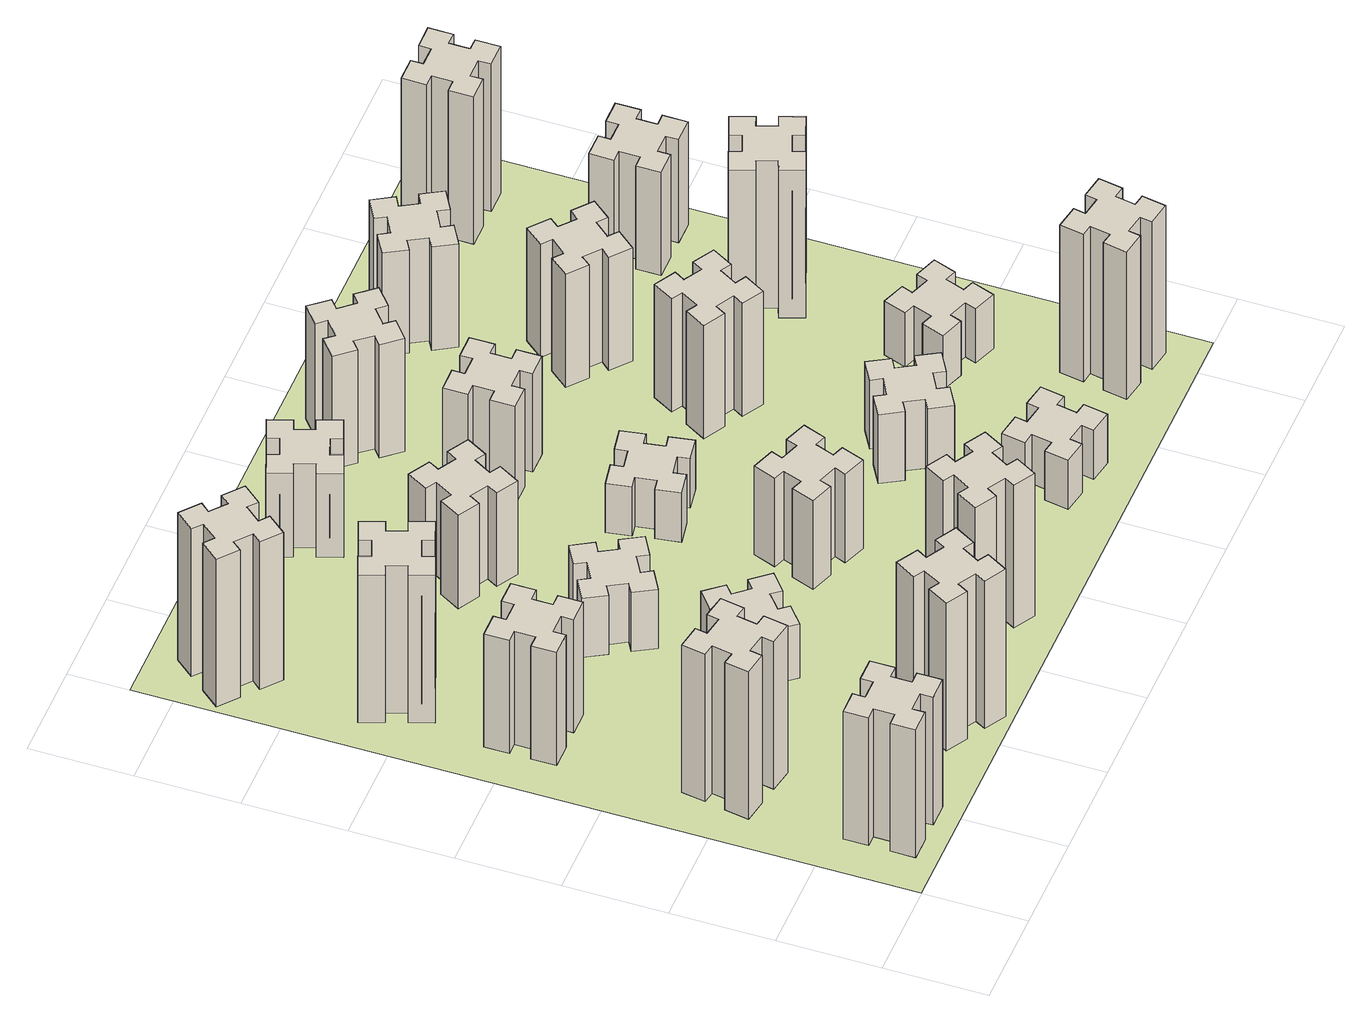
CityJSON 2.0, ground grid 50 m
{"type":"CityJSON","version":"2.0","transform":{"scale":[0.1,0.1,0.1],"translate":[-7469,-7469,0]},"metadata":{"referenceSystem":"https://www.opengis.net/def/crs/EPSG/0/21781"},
"CityObjects":{
"building1":{"type":"Building","attributes":{"class":"1000","function":"1000","usage":"1000","yearOfConstruction":2016,"roofType":"1000","measuredHeight":78,"storeysAboveGround":30,"storeysBelowGround":0},"geometry":[{"type":"Solid","lod":"1","boundaries":[[[[0,1,2,3,4,5,6,7,8,9,10,11,12,13,14,15,16,17,18,19]],[[17,16,20,21]],[[16,15,22,20]],[[15,14,23,22]],[[14,13,24,23]],[[13,12,25,24]],[[12,11,26,25]],[[11,10,27,26]],[[10,9,28,27]],[[9,8,29,28]],[[8,7,30,29]],[[7,6,31,30]],[[6,5,32,31]],[[5,4,33,32]],[[4,3,34,33]],[[3,2,35,34]],[[2,1,36,35]],[[1,0,37,36]],[[0,19,38,37]],[[19,18,39,38]],[[18,17,21,39]],[[24,25,26,27,28,29,30,31,32,33,34,35,36,37,38,39,21,20,22,23]]]]}]},
"building2":{"type":"Building","attributes":{"class":"1000","function":"1000","usage":"1000","yearOfConstruction":2016,"roofType":"1000","measuredHeight":90,"storeysAboveGround":30,"storeysBelowGround":0},"geometry":[{"type":"Solid","lod":"1","boundaries":[[[[40,41,42,43,44,45,46,47,48,49,50,51,52,53,54,55,56,57,58,59]],[[57,56,60,61]],[[56,55,62,60]],[[55,54,63,62]],[[54,53,64,63]],[[53,52,65,64]],[[52,51,66,65]],[[51,50,67,66]],[[50,49,68,67]],[[49,48,69,68]],[[48,47,70,69]],[[47,46,71,70]],[[46,45,72,71]],[[45,44,73,72]],[[44,43,74,73]],[[43,42,75,74]],[[42,41,76,75]],[[41,40,77,76]],[[40,59,78,77]],[[59,58,79,78]],[[58,57,61,79]],[[64,65,66,67,68,69,70,71,72,73,74,75,76,77,78,79,61,60,62,63]]]]}]},
"building3":{"type":"Building","attributes":{"class":"1000","function":"1000","usage":"1000","yearOfConstruction":2016,"roofType":"1000","measuredHeight":69,"storeysAboveGround":30,"storeysBelowGround":0},"geometry":[{"type":"Solid","lod":"1","boundaries":[[[[80,81,82,83,84,85,86,87,88,89,90,91,92,93,94,95,96,97,98,99]],[[97,96,100,101]],[[96,95,102,100]],[[95,94,103,102]],[[94,93,104,103]],[[93,92,105,104]],[[92,91,106,105]],[[91,90,107,106]],[[90,89,108,107]],[[89,88,109,108]],[[88,87,110,109]],[[87,86,111,110]],[[86,85,112,111]],[[85,84,113,112]],[[84,83,114,113]],[[83,82,115,114]],[[82,81,116,115]],[[81,80,117,116]],[[80,99,118,117]],[[99,98,119,118]],[[98,97,101,119]],[[104,105,106,107,108,109,110,111,112,113,114,115,116,117,118,119,101,100,102,103]]]]}]},
"building4":{"type":"Building","attributes":{"class":"1000","function":"1000","usage":"1000","yearOfConstruction":2016,"roofType":"1000","measuredHeight":90,"storeysAboveGround":30,"storeysBelowGround":0},"geometry":[{"type":"Solid","lod":"1","boundaries":[[[[120,121,122,123,124,125,126,127,128,129,130,131,132,133,134,135,136,137,138,139]],[[137,136,140,141]],[[136,135,142,140]],[[135,134,143,142]],[[134,133,144,143]],[[133,132,145,144]],[[132,131,146,145]],[[131,130,147,146]],[[130,129,148,147]],[[129,128,149,148]],[[128,127,150,149]],[[127,126,151,150]],[[126,125,152,151]],[[125,124,153,152]],[[124,123,154,153]],[[123,122,155,154]],[[122,121,156,155]],[[121,120,157,156]],[[120,139,158,157]],[[139,138,159,158]],[[138,137,141,159]],[[144,145,146,147,148,149,150,151,152,153,154,155,156,157,158,159,141,140,142,143]]]]}]},
"building5":{"type":"Building","attributes":{"class":"1000","function":"1000","usage":"1000","yearOfConstruction":2016,"roofType":"1000","measuredHeight":90,"storeysAboveGround":30,"storeysBelowGround":0},"geometry":[{"type":"Solid","lod":"1","boundaries":[[[[160,161,162,163,164,165,166,167,168,169,170,171,172,173,174,175,176,177,178,179]],[[177,176,180,181]],[[176,175,182,180]],[[175,174,183,182]],[[174,173,184,183]],[[173,172,185,184]],[[172,171,186,185]],[[171,170,187,186]],[[170,169,188,187]],[[169,168,189,188]],[[168,167,190,189]],[[167,166,191,190]],[[166,165,192,191]],[[165,164,193,192]],[[164,163,194,193]],[[163,162,195,194]],[[162,161,196,195]],[[161,160,197,196]],[[160,179,198,197]],[[179,178,199,198]],[[178,177,181,199]],[[184,185,186,187,188,189,190,191,192,193,194,195,196,197,198,199,181,180,182,183]]]]}]},
"building6":{"type":"Building","attributes":{"class":"1000","function":"1000","usage":"1000","yearOfConstruction":2016,"roofType":"1000","measuredHeight":90,"storeysAboveGround":30,"storeysBelowGround":0},"geometry":[{"type":"Solid","lod":"1","boundaries":[[[[200,201,202,203,204,205,206,207,208,209,210,211,212,213,214,215,216,217,218,219]],[[217,216,220,221]],[[216,215,222,220]],[[215,214,223,222]],[[214,213,224,223]],[[213,212,225,224]],[[212,211,226,225]],[[211,210,227,226]],[[210,209,228,227]],[[209,208,229,228]],[[208,207,230,229]],[[207,206,231,230]],[[206,205,232,231]],[[205,204,233,232]],[[204,203,234,233]],[[203,202,235,234]],[[202,201,236,235]],[[201,200,237,236]],[[200,219,238,237]],[[219,218,239,238]],[[218,217,221,239]],[[224,225,226,227,228,229,230,231,232,233,234,235,236,237,238,239,221,220,222,223]]]]}]},
"building7":{"type":"Building","attributes":{"class":"1000","function":"1000","usage":"1000","yearOfConstruction":2016,"roofType":"1000","measuredHeight":33,"storeysAboveGround":30,"storeysBelowGround":0},"geometry":[{"type":"Solid","lod":"1","boundaries":[[[[240,241,242,243,244,245,246,247,248,249,250,251,252,253,254,255,256,257,258,259]],[[257,256,260,261]],[[256,255,262,260]],[[255,254,263,262]],[[254,253,264,263]],[[253,252,265,264]],[[252,251,266,265]],[[251,250,267,266]],[[250,249,268,267]],[[249,248,269,268]],[[248,247,270,269]],[[247,246,271,270]],[[246,245,272,271]],[[245,244,273,272]],[[244,243,274,273]],[[243,242,275,274]],[[242,241,276,275]],[[241,240,277,276]],[[240,259,278,277]],[[259,258,279,278]],[[258,257,261,279]],[[264,265,266,267,268,269,270,271,272,273,274,275,276,277,278,279,261,260,262,263]]]]}]},
"building8":{"type":"Building","attributes":{"class":"1000","function":"1000","usage":"1000","yearOfConstruction":2016,"roofType":"1000","measuredHeight":36,"storeysAboveGround":30,"storeysBelowGround":0},"geometry":[{"type":"Solid","lod":"1","boundaries":[[[[280,281,282,283,284,285,286,287,288,289,290,291,292,293,294,295,296,297,298,299]],[[297,296,300,301]],[[296,295,302,300]],[[295,294,303,302]],[[294,293,304,303]],[[293,292,305,304]],[[292,291,306,305]],[[291,290,307,306]],[[290,289,308,307]],[[289,288,309,308]],[[288,287,310,309]],[[287,286,311,310]],[[286,285,312,311]],[[285,284,313,312]],[[284,283,314,313]],[[283,282,315,314]],[[282,281,316,315]],[[281,280,317,316]],[[280,299,318,317]],[[299,298,319,318]],[[298,297,301,319]],[[304,305,306,307,308,309,310,311,312,313,314,315,316,317,318,319,301,300,302,303]]]]}]},
"building9":{"type":"Building","attributes":{"class":"1000","function":"1000","usage":"1000","yearOfConstruction":2016,"roofType":"1000","measuredHeight":87,"storeysAboveGround":30,"storeysBelowGround":0},"geometry":[{"type":"Solid","lod":"1","boundaries":[[[[320,321,322,323,324,325,326,327,328,329,330,331,332,333,334,335,336,337,338,339]],[[337,336,340,341]],[[336,335,342,340]],[[335,334,343,342]],[[334,333,344,343]],[[333,332,345,344]],[[332,331,346,345]],[[331,330,347,346]],[[330,329,348,347]],[[329,328,349,348]],[[328,327,350,349]],[[327,326,351,350]],[[326,325,352,351]],[[325,324,353,352]],[[324,323,354,353]],[[323,322,355,354]],[[322,321,356,355]],[[321,320,357,356]],[[320,339,358,357]],[[339,338,359,358]],[[338,337,341,359]],[[344,345,346,347,348,349,350,351,352,353,354,355,356,357,358,359,341,340,342,343]]]]}]},
"building10":{"type":"Building","attributes":{"class":"1000","function":"1000","usage":"1000","yearOfConstruction":2016,"roofType":"1000","measuredHeight":57,"storeysAboveGround":30,"storeysBelowGround":0},"geometry":[{"type":"Solid","lod":"1","boundaries":[[[[360,361,362,363,364,365,366,367,368,369,370,371,372,373,374,375,376,377,378,379]],[[377,376,380,381]],[[376,375,382,380]],[[375,374,383,382]],[[374,373,384,383]],[[373,372,385,384]],[[372,371,386,385]],[[371,370,387,386]],[[370,369,388,387]],[[369,368,389,388]],[[368,367,390,389]],[[367,366,391,390]],[[366,365,392,391]],[[365,364,393,392]],[[364,363,394,393]],[[363,362,395,394]],[[362,361,396,395]],[[361,360,397,396]],[[360,379,398,397]],[[379,378,399,398]],[[378,377,381,399]],[[384,385,386,387,388,389,390,391,392,393,394,395,396,397,398,399,381,380,382,383]]]]}]},
"building11":{"type":"Building","attributes":{"class":"1000","function":"1000","usage":"1000","yearOfConstruction":2016,"roofType":"1000","measuredHeight":51,"storeysAboveGround":30,"storeysBelowGround":0},"geometry":[{"type":"Solid","lod":"1","boundaries":[[[[400,401,402,403,404,405,406,407,408,409,410,411,412,413,414,415,416,417,418,419]],[[417,416,420,421]],[[416,415,422,420]],[[415,414,423,422]],[[414,413,424,423]],[[413,412,425,424]],[[412,411,426,425]],[[411,410,427,426]],[[410,409,428,427]],[[409,408,429,428]],[[408,407,430,429]],[[407,406,431,430]],[[406,405,432,431]],[[405,404,433,432]],[[404,403,434,433]],[[403,402,435,434]],[[402,401,436,435]],[[401,400,437,436]],[[400,419,438,437]],[[419,418,439,438]],[[418,417,421,439]],[[424,425,426,427,428,429,430,431,432,433,434,435,436,437,438,439,421,420,422,423]]]]}]},
"building12":{"type":"Building","attributes":{"class":"1000","function":"1000","usage":"1000","yearOfConstruction":2016,"roofType":"1000","measuredHeight":54,"storeysAboveGround":30,"storeysBelowGround":0},"geometry":[{"type":"Solid","lod":"1","boundaries":[[[[440,441,442,443,444,445,446,447,448,449,450,451,452,453,454,455,456,457,458,459]],[[457,456,460,461]],[[456,455,462,460]],[[455,454,463,462]],[[454,453,464,463]],[[453,452,465,464]],[[452,451,466,465]],[[451,450,467,466]],[[450,449,468,467]],[[449,448,469,468]],[[448,447,470,469]],[[447,446,471,470]],[[446,445,472,471]],[[445,444,473,472]],[[444,443,474,473]],[[443,442,475,474]],[[442,441,476,475]],[[441,440,477,476]],[[440,459,478,477]],[[459,458,479,478]],[[458,457,461,479]],[[464,465,466,467,468,469,470,471,472,473,474,475,476,477,478,479,461,460,462,463]]]]}]},
"building13":{"type":"Building","attributes":{"class":"1000","function":"1000","usage":"1000","yearOfConstruction":2016,"roofType":"1000","measuredHeight":30,"storeysAboveGround":30,"storeysBelowGround":0},"geometry":[{"type":"Solid","lod":"1","boundaries":[[[[480,481,482,483,484,485,486,487,488,489,490,491,492,493,494,495,496,497,498,499]],[[497,496,500,501]],[[496,495,502,500]],[[495,494,503,502]],[[494,493,504,503]],[[493,492,505,504]],[[492,491,506,505]],[[491,490,507,506]],[[490,489,508,507]],[[489,488,509,508]],[[488,487,510,509]],[[487,486,511,510]],[[486,485,512,511]],[[485,484,513,512]],[[484,483,514,513]],[[483,482,515,514]],[[482,481,516,515]],[[481,480,517,516]],[[480,499,518,517]],[[499,498,519,518]],[[498,497,501,519]],[[504,505,506,507,508,509,510,511,512,513,514,515,516,517,518,519,501,500,502,503]]]]}]},
"building14":{"type":"Building","attributes":{"class":"1000","function":"1000","usage":"1000","yearOfConstruction":2016,"roofType":"1000","measuredHeight":60,"storeysAboveGround":30,"storeysBelowGround":0},"geometry":[{"type":"Solid","lod":"1","boundaries":[[[[520,521,522,523,524,525,526,527,528,529,530,531,532,533,534,535,536,537,538,539]],[[537,536,540,541]],[[536,535,542,540]],[[535,534,543,542]],[[534,533,544,543]],[[533,532,545,544]],[[532,531,546,545]],[[531,530,547,546]],[[530,529,548,547]],[[529,528,549,548]],[[528,527,550,549]],[[527,526,551,550]],[[526,525,552,551]],[[525,524,553,552]],[[524,523,554,553]],[[523,522,555,554]],[[522,521,556,555]],[[521,520,557,556]],[[520,539,558,557]],[[539,538,559,558]],[[538,537,541,559]],[[544,545,546,547,548,549,550,551,552,553,554,555,556,557,558,559,541,540,542,543]]]]}]},
"building15":{"type":"Building","attributes":{"class":"1000","function":"1000","usage":"1000","yearOfConstruction":2016,"roofType":"1000","measuredHeight":30,"storeysAboveGround":30,"storeysBelowGround":0},"geometry":[{"type":"Solid","lod":"1","boundaries":[[[[560,561,562,563,564,565,566,567,568,569,570,571,572,573,574,575,576,577,578,579]],[[577,576,580,581]],[[576,575,582,580]],[[575,574,583,582]],[[574,573,584,583]],[[573,572,585,584]],[[572,571,586,585]],[[571,570,587,586]],[[570,569,588,587]],[[569,568,589,588]],[[568,567,590,589]],[[567,566,591,590]],[[566,565,592,591]],[[565,564,593,592]],[[564,563,594,593]],[[563,562,595,594]],[[562,561,596,595]],[[561,560,597,596]],[[560,579,598,597]],[[579,578,599,598]],[[578,577,581,599]],[[584,585,586,587,588,589,590,591,592,593,594,595,596,597,598,599,581,580,582,583]]]]}]},
"building16":{"type":"Building","attributes":{"class":"1000","function":"1000","usage":"1000","yearOfConstruction":2016,"roofType":"1000","measuredHeight":69,"storeysAboveGround":30,"storeysBelowGround":0},"geometry":[{"type":"Solid","lod":"1","boundaries":[[[[600,601,602,603,604,605,606,607,608,609,610,611,612,613,614,615,616,617,618,619]],[[617,616,620,621]],[[616,615,622,620]],[[615,614,623,622]],[[614,613,624,623]],[[613,612,625,624]],[[612,611,626,625]],[[611,610,627,626]],[[610,609,628,627]],[[609,608,629,628]],[[608,607,630,629]],[[607,606,631,630]],[[606,605,632,631]],[[605,604,633,632]],[[604,603,634,633]],[[603,602,635,634]],[[602,601,636,635]],[[601,600,637,636]],[[600,619,638,637]],[[619,618,639,638]],[[618,617,621,639]],[[624,625,626,627,628,629,630,631,632,633,634,635,636,637,638,639,621,620,622,623]]]]}]},
"building17":{"type":"Building","attributes":{"class":"1000","function":"1000","usage":"1000","yearOfConstruction":2016,"roofType":"1000","measuredHeight":42,"storeysAboveGround":30,"storeysBelowGround":0},"geometry":[{"type":"Solid","lod":"1","boundaries":[[[[640,641,642,643,644,645,646,647,648,649,650,651,652,653,654,655,656,657,658,659]],[[657,656,660,661]],[[656,655,662,660]],[[655,654,663,662]],[[654,653,664,663]],[[653,652,665,664]],[[652,651,666,665]],[[651,650,667,666]],[[650,649,668,667]],[[649,648,669,668]],[[648,647,670,669]],[[647,646,671,670]],[[646,645,672,671]],[[645,644,673,672]],[[644,643,674,673]],[[643,642,675,674]],[[642,641,676,675]],[[641,640,677,676]],[[640,659,678,677]],[[659,658,679,678]],[[658,657,661,679]],[[664,665,666,667,668,669,670,671,672,673,674,675,676,677,678,679,661,660,662,663]]]]}]},
"building18":{"type":"Building","attributes":{"class":"1000","function":"1000","usage":"1000","yearOfConstruction":2016,"roofType":"1000","measuredHeight":69,"storeysAboveGround":30,"storeysBelowGround":0},"geometry":[{"type":"Solid","lod":"1","boundaries":[[[[680,681,682,683,684,685,686,687,688,689,690,691,692,693,694,695,696,697,698,699]],[[697,696,700,701]],[[696,695,702,700]],[[695,694,703,702]],[[694,693,704,703]],[[693,692,705,704]],[[692,691,706,705]],[[691,690,707,706]],[[690,689,708,707]],[[689,688,709,708]],[[688,687,710,709]],[[687,686,711,710]],[[686,685,712,711]],[[685,684,713,712]],[[684,683,714,713]],[[683,682,715,714]],[[682,681,716,715]],[[681,680,717,716]],[[680,699,718,717]],[[699,698,719,718]],[[698,697,701,719]],[[704,705,706,707,708,709,710,711,712,713,714,715,716,717,718,719,701,700,702,703]]]]}]},
"building19":{"type":"Building","attributes":{"class":"1000","function":"1000","usage":"1000","yearOfConstruction":2016,"roofType":"1000","measuredHeight":69,"storeysAboveGround":30,"storeysBelowGround":0},"geometry":[{"type":"Solid","lod":"1","boundaries":[[[[720,721,722,723,724,725,726,727,728,729,730,731,732,733,734,735,736,737,738,739]],[[737,736,740,741]],[[736,735,742,740]],[[735,734,743,742]],[[734,733,744,743]],[[733,732,745,744]],[[732,731,746,745]],[[731,730,747,746]],[[730,729,748,747]],[[729,728,749,748]],[[728,727,750,749]],[[727,726,751,750]],[[726,725,752,751]],[[725,724,753,752]],[[724,723,754,753]],[[723,722,755,754]],[[722,721,756,755]],[[721,720,757,756]],[[720,739,758,757]],[[739,738,759,758]],[[738,737,741,759]],[[744,745,746,747,748,749,750,751,752,753,754,755,756,757,758,759,741,740,742,743]]]]}]},
"building20":{"type":"Building","attributes":{"class":"1000","function":"1000","usage":"1000","yearOfConstruction":2016,"roofType":"1000","measuredHeight":90,"storeysAboveGround":30,"storeysBelowGround":0},"geometry":[{"type":"Solid","lod":"1","boundaries":[[[[760,761,762,763,764,765,766,767,768,769,770,771,772,773,774,775,776,777,778,779]],[[777,776,780,781]],[[776,775,782,780]],[[775,774,783,782]],[[774,773,784,783]],[[773,772,785,784]],[[772,771,786,785]],[[771,770,787,786]],[[770,769,788,787]],[[769,768,789,788]],[[768,767,790,789]],[[767,766,791,790]],[[766,765,792,791]],[[765,764,793,792]],[[764,763,794,793]],[[763,762,795,794]],[[762,761,796,795]],[[761,760,797,796]],[[760,779,798,797]],[[779,778,799,798]],[[778,777,781,799]],[[784,785,786,787,788,789,790,791,792,793,794,795,796,797,798,799,781,780,782,783]]]]}]},
"building21":{"type":"Building","attributes":{"class":"1000","function":"1000","usage":"1000","yearOfConstruction":2016,"roofType":"1000","measuredHeight":33,"storeysAboveGround":30,"storeysBelowGround":0},"geometry":[{"type":"Solid","lod":"1","boundaries":[[[[800,801,802,803,804,805,806,807,808,809,810,811,812,813,814,815,816,817,818,819]],[[817,816,820,821]],[[816,815,822,820]],[[815,814,823,822]],[[814,813,824,823]],[[813,812,825,824]],[[812,811,826,825]],[[811,810,827,826]],[[810,809,828,827]],[[809,808,829,828]],[[808,807,830,829]],[[807,806,831,830]],[[806,805,832,831]],[[805,804,833,832]],[[804,803,834,833]],[[803,802,835,834]],[[802,801,836,835]],[[801,800,837,836]],[[800,819,838,837]],[[819,818,839,838]],[[818,817,821,839]],[[824,825,826,827,828,829,830,831,832,833,834,835,836,837,838,839,821,820,822,823]]]]}]},
"building22":{"type":"Building","attributes":{"class":"1000","function":"1000","usage":"1000","yearOfConstruction":2016,"roofType":"1000","measuredHeight":63,"storeysAboveGround":30,"storeysBelowGround":0},"geometry":[{"type":"Solid","lod":"1","boundaries":[[[[840,841,842,843,844,845,846,847,848,849,850,851,852,853,854,855,856,857,858,859]],[[857,856,860,861]],[[856,855,862,860]],[[855,854,863,862]],[[854,853,864,863]],[[853,852,865,864]],[[852,851,866,865]],[[851,850,867,866]],[[850,849,868,867]],[[849,848,869,868]],[[848,847,870,869]],[[847,846,871,870]],[[846,845,872,871]],[[845,844,873,872]],[[844,843,874,873]],[[843,842,875,874]],[[842,841,876,875]],[[841,840,877,876]],[[840,859,878,877]],[[859,858,879,878]],[[858,857,861,879]],[[864,865,866,867,868,869,870,871,872,873,874,875,876,877,878,879,861,860,862,863]]]]}]},
"building23":{"type":"Building","attributes":{"class":"1000","function":"1000","usage":"1000","yearOfConstruction":2016,"roofType":"1000","measuredHeight":90,"storeysAboveGround":30,"storeysBelowGround":0},"geometry":[{"type":"Solid","lod":"1","boundaries":[[[[880,881,882,883,884,885,886,887,888,889,890,891,892,893,894,895,896,897,898,899]],[[897,896,900,901]],[[896,895,902,900]],[[895,894,903,902]],[[894,893,904,903]],[[893,892,905,904]],[[892,891,906,905]],[[891,890,907,906]],[[890,889,908,907]],[[889,888,909,908]],[[888,887,910,909]],[[887,886,911,910]],[[886,885,912,911]],[[885,884,913,912]],[[884,883,914,913]],[[883,882,915,914]],[[882,881,916,915]],[[881,880,917,916]],[[880,899,918,917]],[[899,898,919,918]],[[898,897,901,919]],[[904,905,906,907,908,909,910,911,912,913,914,915,916,917,918,919,901,900,902,903]]]]}]},
"building24":{"type":"Building","attributes":{"class":"1000","function":"1000","usage":"1000","yearOfConstruction":2016,"roofType":"1000","measuredHeight":63,"storeysAboveGround":30,"storeysBelowGround":0},"geometry":[{"type":"Solid","lod":"1","boundaries":[[[[920,921,922,923,924,925,926,927,928,929,930,931,932,933,934,935,936,937,938,939]],[[937,936,940,941]],[[936,935,942,940]],[[935,934,943,942]],[[934,933,944,943]],[[933,932,945,944]],[[932,931,946,945]],[[931,930,947,946]],[[930,929,948,947]],[[929,928,949,948]],[[928,927,950,949]],[[927,926,951,950]],[[926,925,952,951]],[[925,924,953,952]],[[924,923,954,953]],[[923,922,955,954]],[[922,921,956,955]],[[921,920,957,956]],[[920,939,958,957]],[[939,938,959,958]],[[938,937,941,959]],[[944,945,946,947,948,949,950,951,952,953,954,955,956,957,958,959,941,940,942,943]]]]}]},
"building25":{"type":"Building","attributes":{"class":"1000","function":"1000","usage":"1000","yearOfConstruction":2016,"roofType":"1000","measuredHeight":90,"storeysAboveGround":30,"storeysBelowGround":0},"geometry":[{"type":"Solid","lod":"1","boundaries":[[[[960,961,962,963,964,965,966,967,968,969,970,971,972,973,974,975,976,977,978,979]],[[977,976,980,981]],[[976,975,982,980]],[[975,974,983,982]],[[974,973,984,983]],[[973,972,985,984]],[[972,971,986,985]],[[971,970,987,986]],[[970,969,988,987]],[[969,968,989,988]],[[968,967,990,989]],[[967,966,991,990]],[[966,965,992,991]],[[965,964,993,992]],[[964,963,994,993]],[[963,962,995,994]],[[962,961,996,995]],[[961,960,997,996]],[[960,979,998,997]],[[979,978,999,998]],[[978,977,981,999]],[[984,985,986,987,988,989,990,991,992,993,994,995,996,997,998,999,981,980,982,983]]]]}]},
"landuse1":{"type":"LandUse","attributes":{"name":"plot1","function":"1010"},"geometry":[{"type":"MultiSurface","lod":"1","boundaries":[[[1000,1001,1002,1003]]]}]}
},
"vertices":[
[265,325,0],[265,225,0],[205,225,0],[205,105,0],[325,105,0],[325,165,0],[425,165,0],[425,105,0],[545,105,0],[545,225,0],[485,225,0],[485,325,0],[545,325,0],[545,445,0],[425,445,0],[425,385,0],[325,385,0],[325,445,0],[205,445,0],[205,325,0],[325,385,780],[325,445,780],[425,385,780],[425,445,780],[545,445,780],[545,325,780],[485,325,780],[485,225,780],[545,225,780],[545,105,780],[425,105,780],[425,165,780],[325,165,780],[325,105,780],[205,105,780],[205,225,780],[265,225,780],[265,325,780],[205,325,780],[205,445,780],
[307,916,0],[405,898,0],[395,839,0],[513,818,0],[534,937,0],[475,947,0],[492,1045,0],[551,1035,0],[572,1153,0],[454,1174,0],[444,1115,0],[345,1132,0],[356,1191,0],[237,1212,0],[217,1094,0],[276,1084,0],[258,985,0],[199,996,0],[178,877,0],[297,857,0],[258,985,900],[199,996,900],[276,1084,900],[217,1094,900],[237,1212,900],[356,1191,900],[345,1132,900],[444,1115,900],[454,1174,900],[572,1153,900],[551,1035,900],[492,1045,900],[475,947,900],[534,937,900],[513,818,900],[395,839,900],[405,898,900],[307,916,900],[297,857,900],[178,877,900],
[425,2065,0],[325,2065,0],[325,2125,0],[205,2125,0],[205,2005,0],[265,2005,0],[265,1905,0],[205,1905,0],[205,1785,0],[325,1785,0],[325,1845,0],[425,1845,0],[425,1785,0],[545,1785,0],[545,1905,0],[485,1905,0],[485,2005,0],[545,2005,0],[545,2125,0],[425,2125,0],[485,2005,690],[545,2005,690],[485,1905,690],[545,1905,690],[545,1785,690],[425,1785,690],[425,1845,690],[325,1845,690],[325,1785,690],[205,1785,690],[205,1905,690],[265,1905,690],[265,2005,690],[205,2005,690],[205,2125,690],[325,2125,690],[325,2065,690],[425,2065,690],[425,2125,690],[545,2125,690],
[385,2716,0],[291,2682,0],[270,2738,0],[157,2697,0],[199,2584,0],[255,2605,0],[289,2511,0],[233,2490,0],[274,2377,0],[387,2419,0],[366,2475,0],[460,2509,0],[480,2453,0],[593,2494,0],[552,2607,0],[496,2586,0],[462,2680,0],[518,2700,0],[477,2813,0],[364,2772,0],[462,2680,900],[518,2700,900],[496,2586,900],[552,2607,900],[593,2494,900],[480,2453,900],[460,2509,900],[366,2475,900],[387,2419,900],[274,2377,900],[233,2490,900],[289,2511,900],[255,2605,900],[199,2584,900],[157,2697,900],[270,2738,900],[291,2682,900],[385,2716,900],[364,2772,900],[477,2813,900],
[1214,346,0],[1127,396,0],[1157,448,0],[1053,508,0],[993,404,0],[1045,374,0],[995,287,0],[943,317,0],[883,213,0],[987,153,0],[1017,205,0],[1104,155,0],[1074,103,0],[1178,43,0],[1238,147,0],[1186,177,0],[1236,264,0],[1288,234,0],[1348,338,0],[1244,398,0],[1236,264,900],[1288,234,900],[1186,177,900],[1238,147,900],[1178,43,900],[1074,103,900],[1104,155,900],[1017,205,900],[987,153,900],[883,213,900],[943,317,900],[995,287,900],[1045,374,900],[993,404,900],[1053,508,900],[1157,448,900],[1127,396,900],[1214,346,900],[1244,398,900],[1348,338,900],
[384,3387,0],[308,3452,0],[346,3498,0],[254,3575,0],[177,3483,0],[223,3444,0],[159,3368,0],[113,3406,0],[36,3314,0],[128,3237,0],[166,3283,0],[243,3219,0],[204,3173,0],[296,3096,0],[373,3188,0],[327,3226,0],[392,3303,0],[438,3264,0],[515,3356,0],[423,3433,0],[392,3303,900],[438,3264,900],[327,3226,900],[373,3188,900],[296,3096,900],[204,3173,900],[243,3219,900],[166,3283,900],[128,3237,900],[36,3314,900],[113,3406,900],[159,3368,900],[223,3444,900],[177,3483,900],[254,3575,900],[346,3498,900],[308,3452,900],[384,3387,900],[423,3433,900],[515,3356,900],
[1083,1332,0],[1006,1267,0],[968,1313,0],[876,1236,0],[953,1144,0],[999,1183,0],[1063,1106,0],[1017,1068,0],[1094,976,0],[1186,1053,0],[1148,1099,0],[1224,1163,0],[1263,1117,0],[1355,1194,0],[1278,1286,0],[1232,1248,0],[1167,1324,0],[1213,1363,0],[1136,1455,0],[1044,1378,0],[1167,1324,330],[1213,1363,330],[1232,1248,330],[1278,1286,330],[1355,1194,330],[1263,1117,330],[1224,1163,330],[1148,1099,330],[1186,1053,330],[1094,976,330],[1017,1068,330],[1063,1106,330],[999,1183,330],[953,1144,330],[876,1236,330],[968,1313,330],[1006,1267,330],[1083,1332,330],[1044,1378,330],[1136,1455,330],
[1236,1867,0],[1186,1954,0],[1238,1984,0],[1178,2088,0],[1074,2028,0],[1104,1976,0],[1017,1926,0],[987,1978,0],[883,1918,0],[943,1814,0],[995,1844,0],[1045,1757,0],[993,1727,0],[1053,1623,0],[1157,1683,0],[1127,1735,0],[1214,1785,0],[1244,1733,0],[1348,1793,0],[1288,1897,0],[1214,1785,360],[1244,1733,360],[1127,1735,360],[1157,1683,360],[1053,1623,360],[993,1727,360],[1045,1757,360],[995,1844,360],[943,1814,360],[883,1918,360],[987,1978,360],[1017,1926,360],[1104,1976,360],[1074,2028,360],[1178,2088,360],[1238,1984,360],[1186,1954,360],[1236,1867,360],[1288,1897,360],[1348,1793,360],
[1657,305,0],[1744,255,0],[1714,203,0],[1818,143,0],[1878,247,0],[1826,277,0],[1876,364,0],[1928,334,0],[1988,438,0],[1884,498,0],[1854,446,0],[1767,496,0],[1797,548,0],[1693,608,0],[1633,504,0],[1685,474,0],[1635,387,0],[1583,417,0],[1523,313,0],[1627,253,0],[1635,387,870],[1583,417,870],[1685,474,870],[1633,504,870],[1693,608,870],[1797,548,870],[1767,496,870],[1854,446,870],[1884,498,870],[1988,438,870],[1928,334,870],[1876,364,870],[1826,277,870],[1878,247,870],[1818,143,870],[1714,203,870],[1744,255,870],[1657,305,870],[1627,253,870],[1523,313,870],
[1117,2525,0],[1204,2475,0],[1174,2423,0],[1278,2363,0],[1338,2467,0],[1286,2497,0],[1336,2584,0],[1388,2554,0],[1448,2658,0],[1344,2718,0],[1314,2666,0],[1227,2716,0],[1257,2768,0],[1153,2828,0],[1093,2724,0],[1145,2694,0],[1095,2607,0],[1043,2637,0],[983,2533,0],[1087,2473,0],[1095,2607,570],[1043,2637,570],[1145,2694,570],[1093,2724,570],[1153,2828,570],[1257,2768,570],[1227,2716,570],[1314,2666,570],[1344,2718,570],[1448,2658,570],[1388,2554,570],[1336,2584,570],[1286,2497,570],[1338,2467,570],[1278,2363,570],[1174,2423,570],[1204,2475,570],[1117,2525,570],[1087,2473,570],[983,2533,570],
[1225,3456,0],[1131,3422,0],[1110,3478,0],[997,3437,0],[1039,3324,0],[1095,3345,0],[1129,3251,0],[1073,3230,0],[1114,3117,0],[1227,3159,0],[1206,3215,0],[1300,3249,0],[1320,3193,0],[1433,3234,0],[1392,3347,0],[1336,3326,0],[1302,3420,0],[1358,3440,0],[1317,3553,0],[1204,3512,0],[1302,3420,510],[1358,3440,510],[1336,3326,510],[1392,3347,510],[1433,3234,510],[1320,3193,510],[1300,3249,510],[1206,3215,510],[1227,3159,510],[1114,3117,510],[1073,3230,510],[1129,3251,510],[1095,3345,510],[1039,3324,510],[997,3437,510],[1110,3478,510],[1131,3422,510],[1225,3456,510],[1204,3512,510],[1317,3553,510],
[1769,1300,0],[1735,1206,0],[1679,1227,0],[1637,1114,0],[1750,1073,0],[1771,1129,0],[1865,1095,0],[1844,1039,0],[1957,997,0],[1998,1110,0],[1942,1131,0],[1976,1225,0],[2032,1204,0],[2073,1317,0],[1960,1358,0],[1940,1302,0],[1846,1336,0],[1867,1392,0],[1754,1433,0],[1713,1320,0],[1846,1336,540],[1867,1392,540],[1940,1302,540],[1960,1358,540],[2073,1317,540],[2032,1204,540],[1976,1225,540],[1942,1131,540],[1998,1110,540],[1957,997,540],[1844,1039,540],[1865,1095,540],[1771,1129,540],[1750,1073,540],[1637,1114,540],[1679,1227,540],[1735,1206,540],[1769,1300,540],[1713,1320,540],[1754,1433,540],
[1972,1925,0],[1955,2024,0],[2014,2034,0],[1993,2152,0],[1875,2131,0],[1885,2072,0],[1787,2055,0],[1777,2114,0],[1658,2093,0],[1679,1975,0],[1738,1985,0],[1756,1887,0],[1697,1877,0],[1717,1758,0],[1836,1779,0],[1825,1838,0],[1924,1856,0],[1934,1797,0],[2052,1817,0],[2031,1936,0],[1924,1856,300],[1934,1797,300],[1825,1838,300],[1836,1779,300],[1717,1758,300],[1697,1877,300],[1756,1887,300],[1738,1985,300],[1679,1975,300],[1658,2093,300],[1777,2114,300],[1787,2055,300],[1885,2072,300],[1875,2131,300],[1993,2152,300],[2014,2034,300],[1955,2024,300],[1972,1925,300],[2031,1936,300],[2052,1817,300],
[1905,2805,0],[1805,2805,0],[1805,2865,0],[1685,2865,0],[1685,2745,0],[1745,2745,0],[1745,2645,0],[1685,2645,0],[1685,2525,0],[1805,2525,0],[1805,2585,0],[1905,2585,0],[1905,2525,0],[2025,2525,0],[2025,2645,0],[1965,2645,0],[1965,2745,0],[2025,2745,0],[2025,2865,0],[1905,2865,0],[1965,2745,600],[2025,2745,600],[1965,2645,600],[2025,2645,600],[2025,2525,600],[1905,2525,600],[1905,2585,600],[1805,2585,600],[1805,2525,600],[1685,2525,600],[1685,2645,600],[1745,2645,600],[1745,2745,600],[1685,2745,600],[1685,2865,600],[1805,2865,600],[1805,2805,600],[1905,2805,600],[1905,2865,600],[2025,2865,600],
[2596,444,0],[2578,345,0],[2519,356,0],[2498,237,0],[2617,217,0],[2627,276,0],[2725,258,0],[2715,199,0],[2833,178,0],[2854,297,0],[2795,307,0],[2812,405,0],[2871,395,0],[2892,513,0],[2774,534,0],[2764,475,0],[2665,492,0],[2676,551,0],[2557,572,0],[2537,454,0],[2665,492,300],[2676,551,300],[2764,475,300],[2774,534,300],[2892,513,300],[2871,395,300],[2812,405,300],[2795,307,300],[2854,297,300],[2833,178,300],[2715,199,300],[2725,258,300],[2627,276,300],[2617,217,300],[2498,237,300],[2519,356,300],[2578,345,300],[2596,444,300],[2537,454,300],[2557,572,300],
[1888,3219,0],[1964,3283,0],[2003,3237,0],[2095,3314,0],[2018,3406,0],[1972,3368,0],[1907,3444,0],[1953,3483,0],[1876,3575,0],[1784,3498,0],[1823,3452,0],[1746,3387,0],[1708,3433,0],[1616,3356,0],[1693,3264,0],[1739,3303,0],[1803,3226,0],[1757,3188,0],[1834,3096,0],[1926,3173,0],[1803,3226,690],[1757,3188,690],[1739,3303,690],[1693,3264,690],[1616,3356,690],[1708,3433,690],[1746,3387,690],[1823,3452,690],[1784,3498,690],[1876,3575,690],[1953,3483,690],[1907,3444,690],[1972,3368,690],[2018,3406,690],[2095,3314,690],[2003,3237,690],[1964,3283,690],[1888,3219,690],[1926,3173,690],[1834,3096,690],
[2584,1136,0],[2497,1086,0],[2467,1138,0],[2363,1078,0],[2423,974,0],[2475,1004,0],[2525,917,0],[2473,887,0],[2533,783,0],[2637,843,0],[2607,895,0],[2694,945,0],[2724,893,0],[2828,953,0],[2768,1057,0],[2716,1027,0],[2666,1114,0],[2718,1144,0],[2658,1248,0],[2554,1188,0],[2666,1114,420],[2718,1144,420],[2716,1027,420],[2768,1057,420],[2828,953,420],[2724,893,420],[2694,945,420],[2607,895,420],[2637,843,420],[2533,783,420],[2473,887,420],[2525,917,420],[2475,1004,420],[2423,974,420],[2363,1078,420],[2467,1138,420],[2497,1086,420],[2584,1136,420],[2554,1188,420],[2658,1248,420],
[2497,1885,0],[2584,1835,0],[2554,1783,0],[2658,1723,0],[2718,1827,0],[2666,1857,0],[2716,1944,0],[2768,1914,0],[2828,2018,0],[2724,2078,0],[2694,2026,0],[2607,2076,0],[2637,2128,0],[2533,2188,0],[2473,2084,0],[2525,2054,0],[2475,1967,0],[2423,1997,0],[2363,1893,0],[2467,1833,0],[2475,1967,690],[2423,1997,690],[2525,2054,690],[2473,2084,690],[2533,2188,690],[2637,2128,690],[2607,2076,690],[2694,2026,690],[2724,2078,690],[2828,2018,690],[2768,1914,690],[2716,1944,690],[2666,1857,690],[2718,1827,690],[2658,1723,690],[2554,1783,690],[2584,1835,690],[2497,1885,690],[2467,1833,690],[2363,1893,690],
[2804,2647,0],[2728,2712,0],[2766,2758,0],[2674,2835,0],[2597,2743,0],[2643,2704,0],[2579,2628,0],[2533,2666,0],[2456,2574,0],[2548,2497,0],[2586,2543,0],[2663,2479,0],[2624,2433,0],[2716,2356,0],[2793,2448,0],[2747,2486,0],[2812,2563,0],[2858,2524,0],[2935,2616,0],[2843,2693,0],[2812,2563,690],[2858,2524,690],[2747,2486,690],[2793,2448,690],[2716,2356,690],[2624,2433,690],[2663,2479,690],[2586,2543,690],[2548,2497,690],[2456,2574,690],[2533,2666,690],[2579,2628,690],[2643,2704,690],[2597,2743,690],[2674,2835,690],[2766,2758,690],[2728,2712,690],[2804,2647,690],[2843,2693,690],[2935,2616,690],
[3336,444,0],[3318,345,0],[3259,356,0],[3238,237,0],[3357,217,0],[3367,276,0],[3465,258,0],[3455,199,0],[3573,178,0],[3594,297,0],[3535,307,0],[3552,405,0],[3611,395,0],[3632,513,0],[3514,534,0],[3504,475,0],[3405,492,0],[3416,551,0],[3297,572,0],[3277,454,0],[3405,492,900],[3416,551,900],[3504,475,900],[3514,534,900],[3632,513,900],[3611,395,900],[3552,405,900],[3535,307,900],[3594,297,900],[3573,178,900],[3455,199,900],[3465,258,900],[3367,276,900],[3357,217,900],[3238,237,900],[3259,356,900],[3318,345,900],[3336,444,900],[3277,454,900],[3297,572,900],
[3151,1029,0],[3245,995,0],[3224,939,0],[3337,897,0],[3378,1010,0],[3322,1031,0],[3356,1125,0],[3412,1104,0],[3453,1217,0],[3340,1258,0],[3320,1202,0],[3226,1236,0],[3247,1292,0],[3134,1333,0],[3093,1220,0],[3149,1200,0],[3115,1106,0],[3059,1127,0],[3017,1014,0],[3130,973,0],[3115,1106,330],[3059,1127,330],[3149,1200,330],[3093,1220,330],[3134,1333,330],[3247,1292,330],[3226,1236,330],[3320,1202,330],[3340,1258,330],[3453,1217,330],[3412,1104,330],[3356,1125,330],[3322,1031,330],[3378,1010,330],[3337,897,330],[3224,939,330],[3245,995,330],[3151,1029,330],[3130,973,330],[3017,1014,330],
[2716,3347,0],[2666,3434,0],[2718,3464,0],[2658,3568,0],[2554,3508,0],[2584,3456,0],[2497,3406,0],[2467,3458,0],[2363,3398,0],[2423,3294,0],[2475,3324,0],[2525,3237,0],[2473,3207,0],[2533,3103,0],[2637,3163,0],[2607,3215,0],[2694,3265,0],[2724,3213,0],[2828,3273,0],[2768,3377,0],[2694,3265,630],[2724,3213,630],[2607,3215,630],[2637,3163,630],[2533,3103,630],[2473,3207,630],[2525,3237,630],[2475,3324,630],[2423,3294,630],[2363,3398,630],[2467,3458,630],[2497,3406,630],[2584,3456,630],[2554,3508,630],[2658,3568,630],[2718,3464,630],[2666,3434,630],[2716,3347,630],[2768,3377,630],[2828,3273,630],
[3215,1965,0],[3249,1871,0],[3193,1850,0],[3234,1737,0],[3347,1779,0],[3326,1835,0],[3420,1869,0],[3440,1813,0],[3553,1854,0],[3512,1967,0],[3456,1946,0],[3422,2040,0],[3478,2060,0],[3437,2173,0],[3324,2132,0],[3345,2076,0],[3251,2042,0],[3230,2098,0],[3117,2057,0],[3159,1944,0],[3251,2042,900],[3230,2098,900],[3345,2076,900],[3324,2132,900],[3437,2173,900],[3478,2060,900],[3422,2040,900],[3456,1946,900],[3512,1967,900],[3553,1854,900],[3440,1813,900],[3420,1869,900],[3326,1835,900],[3347,1779,900],[3234,1737,900],[3193,1850,900],[3249,1871,900],[3215,1965,900],[3159,1944,900],[3117,2057,900],
[3485,2705,0],[3385,2705,0],[3385,2765,0],[3265,2765,0],[3265,2645,0],[3325,2645,0],[3325,2545,0],[3265,2545,0],[3265,2425,0],[3385,2425,0],[3385,2485,0],[3485,2485,0],[3485,2425,0],[3605,2425,0],[3605,2545,0],[3545,2545,0],[3545,2645,0],[3605,2645,0],[3605,2765,0],[3485,2765,0],[3545,2645,630],[3605,2645,630],[3545,2545,630],[3605,2545,630],[3605,2425,630],[3485,2425,630],[3485,2485,630],[3385,2485,630],[3385,2425,630],[3265,2425,630],[3265,2545,630],[3325,2545,630],[3325,2645,630],[3265,2645,630],[3265,2765,630],[3385,2765,630],[3385,2705,630],[3485,2705,630],[3485,2765,630],[3605,2765,630],
[3285,3325,0],[3385,3325,0],[3385,3265,0],[3505,3265,0],[3505,3385,0],[3445,3385,0],[3445,3485,0],[3505,3485,0],[3505,3605,0],[3385,3605,0],[3385,3545,0],[3285,3545,0],[3285,3605,0],[3165,3605,0],[3165,3485,0],[3225,3485,0],[3225,3385,0],[3165,3385,0],[3165,3265,0],[3285,3265,0],[3225,3385,900],[3165,3385,900],[3225,3485,900],[3165,3485,900],[3165,3605,900],[3285,3605,900],[3285,3545,900],[3385,3545,900],[3385,3605,900],[3505,3605,900],[3505,3485,900],[3445,3485,900],[3445,3385,900],[3505,3385,900],[3505,3265,900],[3385,3265,900],[3385,3325,900],[3285,3325,900],[3285,3265,900],[3165,3265,900],
[5,3705,0],[3705,3705,0],[3705,5,0],[5,5,0]
]}
